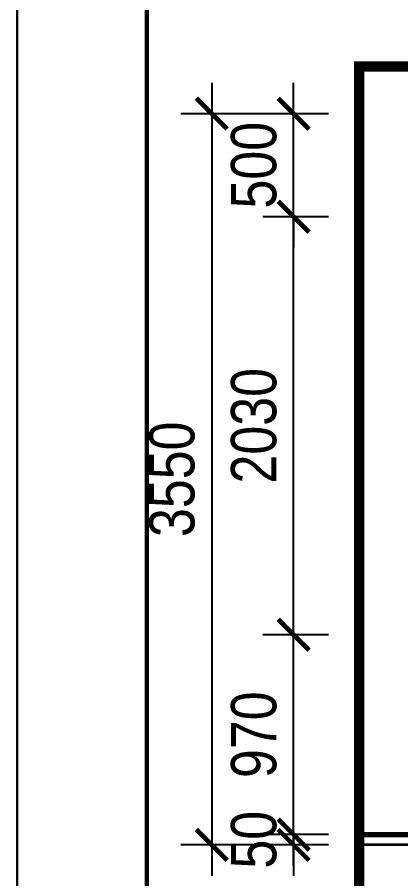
# Model space of a CAD drawing. Header units: inches. Extents: x 236662 to 497023, y -248575 to 81795.
# Drawn here: x 282445 to 284307, y -209107 to -204924 of the extents above; entities that cross this region are included whole.
import ezdxf

# ---------------------------------------------------------------- set-up
doc = ezdxf.new("R2010")
doc.units = ezdxf.units.IN
doc.header["$LTSCALE"] = 10
doc.header["$MEASUREMENT"] = 0
doc.linetypes.add('ACAD_ISO02W100', pattern=[15, 12, -3])
doc.layers.add('02. HP_BE TONG', color=1, linetype='Continuous', lineweight=35)
doc.layers.add('06. HP_THAY 1', color=134, linetype='Continuous', lineweight=15)
doc.layers.add('07. HP_KY HIEU', color=43, linetype='Continuous')
doc.layers.add('08. HP_DIM', color=118, linetype='Continuous')
doc.layers.add('Tpl_Bound', color=1, linetype='Continuous', plot=False)
doc.styles.add('text2', font='VHELVCN.TTF')
doc.dimstyles.new('AL-100', dxfattribs={"dimtxt": 220, "dimasz": 150, "dimexe": 150, "dimexo": 150, "dimgap": 80, "dimtad": 1, "dimdec": 0, "dimzin": 9, "dimtxsty": 'text2', "dimblk": 'ARCHTICK', "dimcen": 1, "dimdle": 150, "dimclrd": 256, "dimclre": 256, "dimclrt": 7, "dimadec": 0, "dimazin": 0, "dimtfac": 1, "dimtdec": 0, "dimtix": 1, "dimtmove": 2, "dimatfit": 3, "dimldrblk": 'ARCHTICK', "dimfxl": 1, "dimtolj": 1, "dimtzin": 0, "dimlwd": -1, "dimlwe": -1, "dimarcsym": 0})

# ---------------------------------------------------------------- blocks, each defined once
blk = doc.blocks.new('KHUNG TEN A-3')
at = {"layer": '02. HP_BE TONG', "color": 1, "const_width": 0.5}
blk.add_lwpolyline([(15, 5), (415, 5), (415, 292), (15, 292)], close=True, dxfattribs=at)
at = {"layer": '06. HP_THAY 1'}
blk.add_lwpolyline([(0, 297), (420, 297), (420, 0), (0, 0)], close=True, dxfattribs=at)
at = {"layer": 'Defpoints'}
blk.add_lwpolyline([(0, 0), (420, 0), (420, 297), (0, 297)], close=True, dxfattribs=at)
blk = doc.blocks.new('_ArchTick')
at = {"color": 0, "linetype": 'ByBlock', "const_width": 0.15}
blk.add_lwpolyline([(-0.5, -0.5), (0.5, 0.5)], dxfattribs=at)
blk = doc.blocks.new('*D1224')
at = {"layer": '08. HP_DIM', "transparency": 16777216}
for p, q in [((283786.5, -209042.5), (283786.5, -207772.5)), ((283955.6, -207922.5), (283636.5, -207922.5)), ((283955.6, -208892.5), (283636.5, -208892.5))]:
    blk.add_line(p, q, dxfattribs=at)
at = {"layer": 'Defpoints', "color": 0, "transparency": 16777216}
for p in [(283786.5, -207922.5), (284105.6, -207922.5), (284105.6, -208892.5)]:
    blk.add_point(p, dxfattribs=at)
at = {"layer": '08. HP_DIM', "transparency": 16777216, "xscale": 150, "yscale": 150, "zscale": 150}
for p, rotation in [((283786.5, -207922.5), 90), ((283786.5, -208892.5), 270)]:
    blk.add_blockref('_ArchTick', p, dxfattribs=dict(at, rotation=rotation))
at = {"layer": '08. HP_DIM', "color": 7, "transparency": 16777216, "insert": (283594.1, -208407.5), "char_height": 220, "attachment_point": 5, "rotation": 90, "style": 'text2'}
blk.add_mtext('\\A1;970', dxfattribs=at)
blk = doc.blocks.new('*D1225')
at = {"layer": '08. HP_DIM', "transparency": 16777216}
for p, q in [((283786.5, -208072.5), (283786.5, -205742.7)), ((283955.6, -205892.7), (283636.5, -205892.7)), ((283955.6, -207922.5), (283636.5, -207922.5))]:
    blk.add_line(p, q, dxfattribs=at)
at = {"layer": 'Defpoints', "color": 0, "transparency": 16777216}
for p in [(283786.5, -205892.7), (284105.6, -205892.7), (284105.6, -207922.5)]:
    blk.add_point(p, dxfattribs=at)
at = {"layer": '08. HP_DIM', "transparency": 16777216, "xscale": 150, "yscale": 150, "zscale": 150}
for p, rotation in [((283786.5, -205892.7), 90), ((283786.5, -207922.5), 270)]:
    blk.add_blockref('_ArchTick', p, dxfattribs=dict(at, rotation=rotation))
at = {"layer": '08. HP_DIM', "color": 7, "transparency": 16777216, "insert": (283594.1, -206907.6), "char_height": 220, "attachment_point": 5, "rotation": 90, "style": 'text2'}
blk.add_mtext('\\A1;2030', dxfattribs=at)
blk = doc.blocks.new('*D1226')
at = {"layer": '08. HP_DIM', "transparency": 16777216}
for p, q in [((283389.1, -205242.5), (283389.1, -209092.5)), ((283955.6, -205392.5), (283239.1, -205392.5)), ((283955.6, -208942.5), (283239.1, -208942.5))]:
    blk.add_line(p, q, dxfattribs=at)
at = {"layer": 'Defpoints', "color": 0, "transparency": 16777216}
for p in [(284105.6, -205392.5), (283389.1, -208942.5), (284105.6, -208942.5)]:
    blk.add_point(p, dxfattribs=at)
at = {"layer": '08. HP_DIM', "transparency": 16777216, "xscale": 150, "yscale": 150, "zscale": 150}
for p, rotation in [((283389.1, -205392.5), 90), ((283389.1, -208942.5), 270)]:
    blk.add_blockref('_ArchTick', p, dxfattribs=dict(at, rotation=rotation))
at = {"layer": '08. HP_DIM', "color": 7, "transparency": 16777216, "insert": (283196.7, -207167.5), "char_height": 220, "attachment_point": 5, "rotation": 90, "style": 'text2'}
blk.add_mtext('\\A1;3550', dxfattribs=at)
blk = doc.blocks.new('*D1231')
at = {"layer": '08. HP_DIM', "transparency": 16777216}
for p, q in [((283786.5, -205392.5), (283786.5, -205242.5)), ((283955.6, -205392.5), (283636.5, -205392.5)), ((283786.5, -205892.7), (283786.5, -205392.5)), ((283955.6, -205892.7), (283636.5, -205892.7)), ((283786.5, -205892.7), (283786.5, -206042.7))]:
    blk.add_line(p, q, dxfattribs=at)
at = {"layer": 'Defpoints', "color": 0, "transparency": 16777216}
for p in [(283786.5, -205392.5), (284105.6, -205392.5), (284105.6, -205892.7)]:
    blk.add_point(p, dxfattribs=at)
at = {"layer": '08. HP_DIM', "transparency": 16777216, "xscale": 150, "yscale": 150, "zscale": 150}
for p, rotation in [((283786.5, -205392.5), 270), ((283786.5, -205892.7), 90)]:
    blk.add_blockref('_ArchTick', p, dxfattribs=dict(at, rotation=rotation))
at = {"layer": '08. HP_DIM', "color": 7, "transparency": 16777216, "insert": (283594.1, -205642.6), "char_height": 220, "attachment_point": 5, "rotation": 90, "style": 'text2'}
blk.add_mtext('\\A1;500', dxfattribs=at)
blk = doc.blocks.new('*D1244')
at = {"layer": '08. HP_DIM', "transparency": 16777216}
for p, q in [((283786.5, -208892.5), (283786.5, -208742.5)), ((283955.6, -208892.5), (283636.5, -208892.5)), ((283786.5, -208892.5), (283786.5, -208942.5)), ((283955.6, -208942.5), (283636.5, -208942.5)), ((283786.5, -208942.5), (283786.5, -209092.5))]:
    blk.add_line(p, q, dxfattribs=at)
at = {"layer": 'Defpoints', "color": 0, "transparency": 16777216}
for p in [(284105.6, -208892.5), (283786.5, -208942.5), (284105.6, -208942.5)]:
    blk.add_point(p, dxfattribs=at)
at = {"layer": '08. HP_DIM', "transparency": 16777216, "xscale": 150, "yscale": 150, "zscale": 150}
for p, rotation in [((283786.5, -208892.5), 270), ((283786.5, -208942.5), 90)]:
    blk.add_blockref('_ArchTick', p, dxfattribs=dict(at, rotation=rotation))
at = {"layer": '08. HP_DIM', "color": 7, "transparency": 16777216, "insert": (283594.1, -208917.5), "char_height": 220, "attachment_point": 5, "rotation": 90, "style": 'text2'}
blk.add_mtext('\\A1;50', dxfattribs=at)

msp = doc.modelspace()

# ---------------------------------------------------------------- linework, layer by layer
at = {"layer": '02. HP_BE TONG', "const_width": 25}
msp.add_lwpolyline([(287147, -208892.5), (286797, -208892.5), (286797, -208942.5), (284507, -208942.5), (284507, -208892.5), (284105.6, -208892.5)], dxfattribs=at)
at = {"layer": '02. HP_BE TONG'}
msp.add_lwpolyline([(287147, -208942.5), (286827, -208942.5), (286827, -208992.5), (284477, -208992.5), (284477, -208942.5), (284105.6, -208942.5)], dxfattribs=at)
at = {"layer": '07. HP_KY HIEU', "linetype": 'ACAD_ISO02W100', "ltscale": 5, "const_width": 50}
msp.add_lwpolyline([(287147, -205163.9), (284105.6, -205163.9), (284105.6, -209245.1), (287147, -209245.1)], close=True, dxfattribs=at)
at = {"layer": 'Tpl_Bound', "color": 1}
msp.add_lwpolyline([(282444.5, -211219.9), (282444.5, -198768), (300149.2, -198768), (300149.2, -211219.9)], close=True, dxfattribs=at)

# ---------------------------------------------------------------- block references
at = {"color": 1, "xscale": 41.9254843875517, "yscale": 41.9254843875517, "zscale": 41.9254843875517}
msp.add_blockref('KHUNG TEN A-3', (282444.5, -211219.9, -318.6), dxfattribs=at)

# ---------------------------------------------------------------- dimensions: what is measured, and where the dimension line sits
at = {"layer": '08. HP_DIM'}
for base, p1, p2, picture, middle in [((283389.1, -208942.5), (284105.6, -205392.5), (284105.6, -208942.5), '*D1226', (283196.7, -207167.5)), ((283786.5, -205392.5), (284105.6, -205892.7), (284105.6, -205392.5), '*D1231', (283594.1, -205642.6)), ((283786.5, -205892.7), (284105.6, -207922.5), (284105.6, -205892.7), '*D1225', (283594.1, -206907.6)), ((283786.5, -207922.5), (284105.6, -208892.5), (284105.6, -207922.5), '*D1224', (283594.1, -208407.5)), ((283786.5, -208942.5), (284105.6, -208892.5), (284105.6, -208942.5), '*D1244', (283594.1, -208917.5))]:
    dim = msp.add_linear_dim(base=base, p1=p1, p2=p2, angle=90, dimstyle='AL-100', dxfattribs=at)
    dim.commit()
    dim.dimension.update_dxf_attribs({"geometry": picture, "text_midpoint": middle})

doc.saveas('drawing.dxf')
